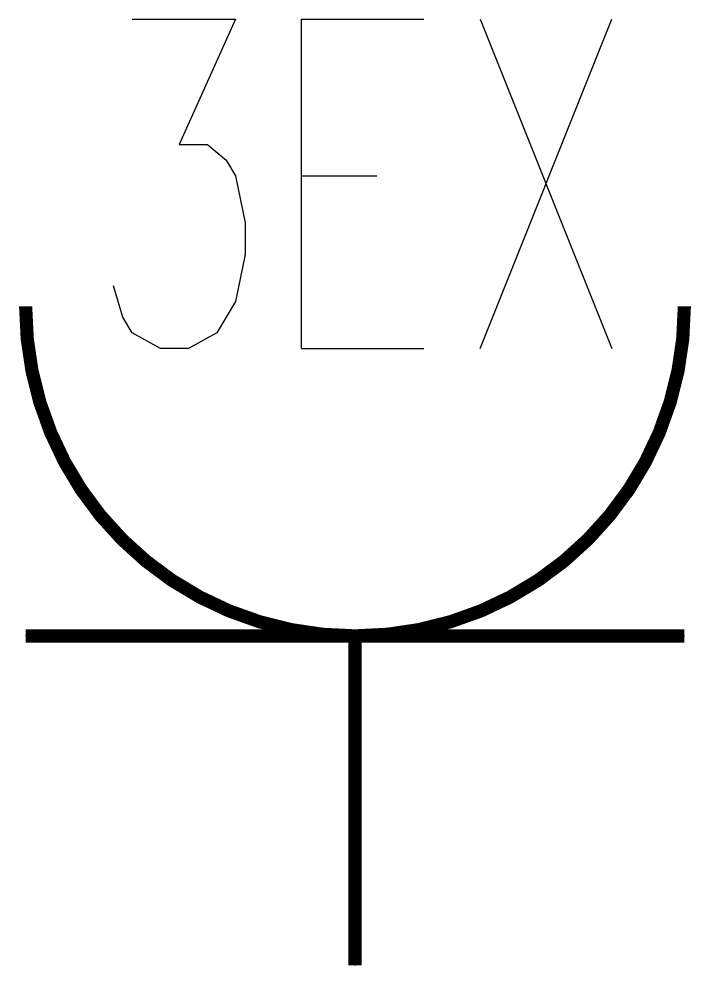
# Model space of a CAD drawing. Extents: x -255 to 255, y -5 to 718.
import ezdxf

# ---------------------------------------------------------------- set-up
doc = ezdxf.new("R2010")
doc.units = 0
doc.header["$LTSCALE"] = 1000
doc.layers.add('TJ(电气专业D)', color=142, linetype='CONTINUOUS')

# ---------------------------------------------------------------- blocks, each defined once
blk = doc.blocks.new('HC002821006335')
at = {"layer": 'TJ(电气专业D)'}
for p, q in [((-1.691, 7.1811), (-0.906, 7.1811)), ((-0.906, 7.1811), (-1.3342, 6.2288)), ((-0.4064, 4.6813), (-0.4064, 7.1811)), ((-0.4064, 7.1811), (0.5213, 7.1811)), ((0.9496, 4.6813), (1.9488, 7.1811)), ((0.9496, 7.1811), (1.9488, 4.6813)), ((-1.3342, 6.2288), (-1.1202, 6.2288)), ((-1.1202, 6.2288), (-0.9773, 6.1098)), ((-0.9773, 6.1098), (-0.906, 5.9907)), ((-0.906, 5.9907), (-0.8346, 5.6337)), ((-0.4064, 5.9907), (0.1645, 5.9907)), ((-0.8346, 5.6337), (-0.8346, 5.3956)), ((-0.8346, 5.3956), (-0.906, 5.0384)), ((-1.7624, 4.9194), (-1.8339, 5.1574)), ((-0.906, 5.0384), (-1.0488, 4.8003)), ((-1.691, 4.8003), (-1.7624, 4.9194)), ((-1.477, 4.6813), (-1.691, 4.8003)), ((-1.0488, 4.8003), (-1.2628, 4.6813)), ((-1.2628, 4.6813), (-1.477, 4.6813)), ((-0.4064, 4.6813), (0.5213, 4.6813)), ((2.5, 2.5), (-2.5, 2.5)), ((0, 2.5), (0, 0))]:
    blk.add_line(p, q, dxfattribs=at)
at = {"layer": 'TJ(电气专业D)', "const_width": 0.1}
blk.add_lwpolyline([(-2.5, 5, 0.198912), (-1.7678, 3.2322, 0.198912), (0, 2.5, 0.198912), (1.7678, 3.2322, 0.198912), (2.5, 5)], format="xyb", dxfattribs=at)
for points in [[(2.5, 2.5), (-2.5, 2.5)], [(0, 2.5), (0, 0)]]:
    blk.add_lwpolyline(points, dxfattribs=at)
at = {"layer": 'TJ(电气专业D)'}
for start, end in [(180, 225), (315, 0), (225, 270), (270, 315)]:
    blk.add_arc((0, 5), 2.5, start, end, dxfattribs=at)

msp = doc.modelspace()

# ---------------------------------------------------------------- block references
at = {"layer": 'TJ(电气专业D)', "xscale": 100, "yscale": 100, "zscale": 100}
msp.add_blockref('HC002821006335', (0, 0), dxfattribs=at)

doc.saveas('drawing.dxf')
